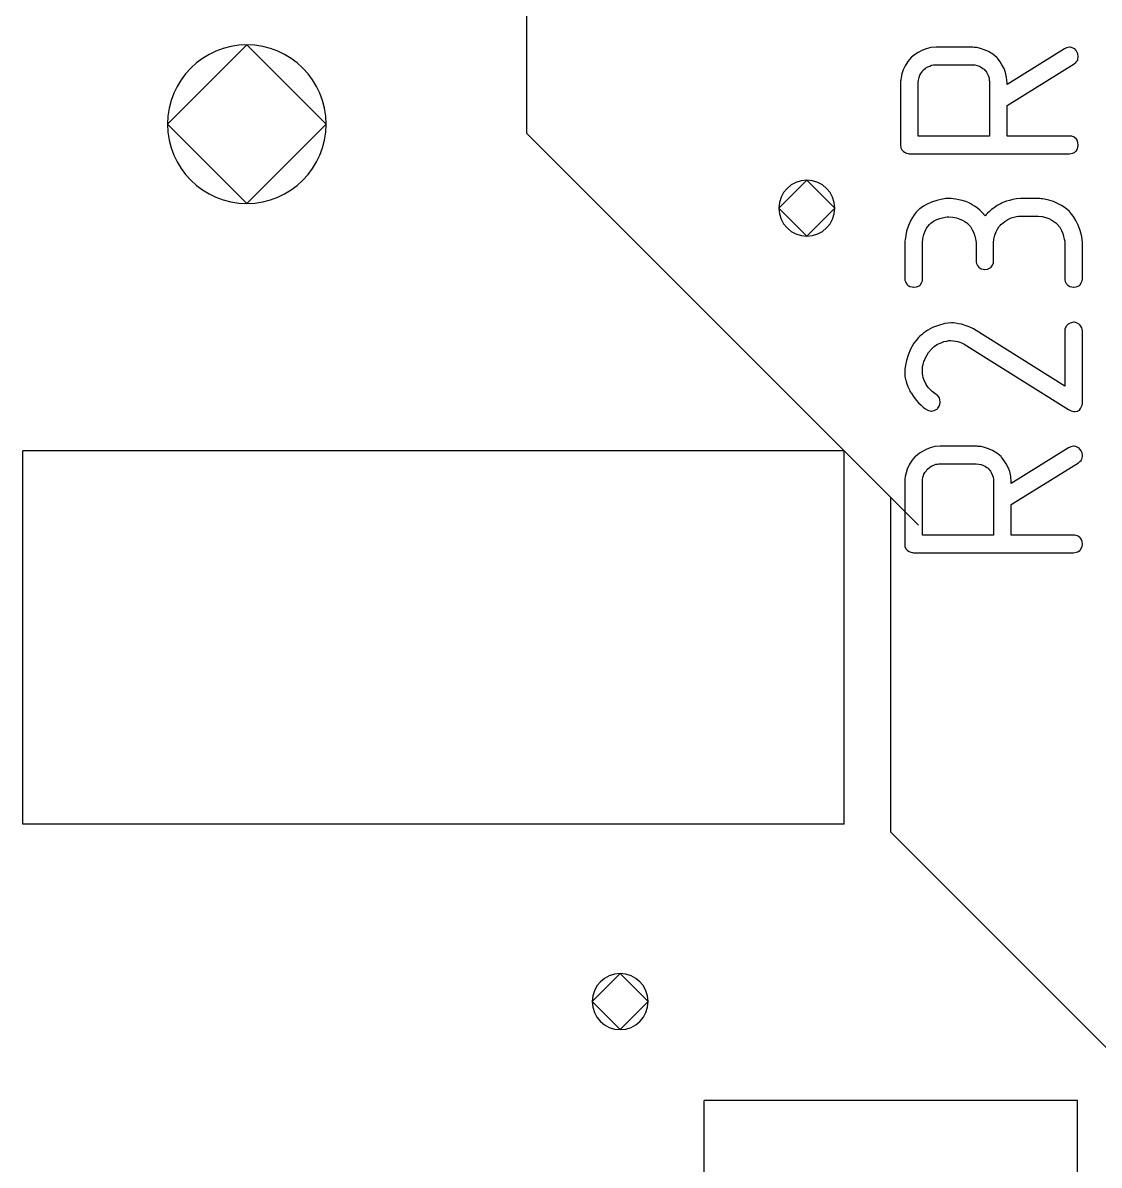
# Model space of a CAD drawing. Header units: inches. Extents: x 0 to 594, y -420 to 0.
# Drawn here: x 172.86 to 178.63, y -87.41 to -81.29 of the extents above; entities that cross this region are included whole.
import ezdxf

# ---------------------------------------------------------------- set-up
doc = ezdxf.new("R2010")
doc.units = ezdxf.units.IN
doc.header["$MEASUREMENT"] = 0

msp = doc.modelspace()

# ---------------------------------------------------------------- linework, layer by layer
at = {"color": 18, "true_color": 0x000000}
for p, q in [((175.5624, -81.7046), (175.5624, -66.2828)), ((174.0624, -81.4078), (173.6374, -81.8328)), ((174.4874, -81.8328), (174.0624, -81.4078)), ((177.6788, -81.4383), (177.6591, -81.4481)), ((177.7014, -81.4284), (177.6788, -81.4383)), ((177.7268, -81.4228), (177.7014, -81.4284)), ((177.755, -81.4199), (177.7268, -81.4228)), ((177.9453, -81.4199), (177.755, -81.4199)), ((177.9467, -81.4199), (177.9453, -81.4199)), ((177.9481, -81.4199), (177.9467, -81.4199)), ((177.9523, -81.4199), (177.9481, -81.4199)), ((177.958, -81.4214), (177.9523, -81.4199)), ((177.9735, -81.4228), (177.958, -81.4214)), ((177.9918, -81.427), (177.9735, -81.4228)), ((178.0129, -81.434), (177.9918, -81.427)), ((178.0355, -81.4439), (178.0129, -81.434)), ((178.4429, -81.4284), (178.1356, -81.6201)), ((178.4542, -81.4242), (178.4429, -81.4284)), ((178.4697, -81.4199), (178.4542, -81.4242)), ((178.4711, -81.4199), (178.4697, -81.4199)), ((178.4725, -81.4199), (178.4711, -81.4199)), ((178.481, -81.4214), (178.4725, -81.4199)), ((178.4922, -81.427), (178.481, -81.4214)), ((178.4979, -81.4298), (178.4922, -81.427)), ((178.5035, -81.4355), (178.4979, -81.4298)), ((178.5049, -81.4383), (178.5035, -81.4355)), ((178.5092, -81.4453), (178.5049, -81.4383)), ((177.6027, -81.4975), (177.5886, -81.52)), ((177.621, -81.4763), (177.6027, -81.4975)), ((177.6239, -81.4735), (177.621, -81.4763)), ((177.6309, -81.4679), (177.6239, -81.4735)), ((177.6436, -81.458), (177.6309, -81.4679)), ((177.6591, -81.4481), (177.6436, -81.458)), ((178.058, -81.458), (178.0355, -81.4439)), ((178.0806, -81.4763), (178.058, -81.458)), ((178.0834, -81.4792), (178.0806, -81.4763)), ((178.0891, -81.4862), (178.0834, -81.4792)), ((178.0975, -81.4989), (178.0891, -81.4862)), ((178.1074, -81.5144), (178.0975, -81.4989)), ((178.4951, -81.5088), (178.5035, -81.5017)), ((178.5035, -81.5017), (178.5092, -81.4961)), ((178.5148, -81.4566), (178.5092, -81.4453)), ((178.5092, -81.4961), (178.512, -81.4918)), ((178.512, -81.4918), (178.5134, -81.4904)), ((178.5134, -81.4904), (178.5148, -81.4834)), ((178.5162, -81.4707), (178.5148, -81.4566)), ((178.5148, -81.4834), (178.5162, -81.4763)), ((178.5162, -81.4763), (178.5162, -81.4707)), ((177.5717, -81.5637), (177.5675, -81.5821)), ((177.5788, -81.5426), (177.5717, -81.5637)), ((177.5886, -81.52), (177.5788, -81.5426)), ((177.6676, -81.5708), (177.6732, -81.5609)), ((177.6732, -81.5609), (177.6788, -81.5539)), ((177.6788, -81.5539), (177.6831, -81.5468)), ((177.6831, -81.5468), (177.6859, -81.544)), ((177.6859, -81.544), (177.6873, -81.5426)), ((177.6873, -81.5426), (177.6986, -81.5327)), ((177.6986, -81.5327), (177.7099, -81.5257)), ((177.7099, -81.5257), (177.7211, -81.5214)), ((177.7211, -81.5214), (177.731, -81.5172)), ((177.731, -81.5172), (177.7409, -81.5158)), ((177.7409, -81.5158), (177.7479, -81.5144)), ((177.7479, -81.5144), (177.7536, -81.5144)), ((177.7536, -81.5144), (177.755, -81.5144)), ((177.755, -81.5144), (177.9467, -81.5144)), ((177.9467, -81.5144), (177.9622, -81.5158)), ((177.9622, -81.5158), (177.9749, -81.5186)), ((177.9749, -81.5186), (177.9876, -81.5229)), ((177.9876, -81.5229), (177.9974, -81.5285)), ((177.9974, -81.5285), (178.0045, -81.5341)), ((178.0045, -81.5341), (178.0115, -81.5384)), ((178.0115, -81.5384), (178.0143, -81.5412)), ((178.0143, -81.5412), (178.0158, -81.5426)), ((178.0158, -81.5426), (178.0242, -81.5539)), ((178.0242, -81.5539), (178.0299, -81.5651)), ((178.0299, -81.5651), (178.0355, -81.5764)), ((178.1187, -81.5341), (178.1074, -81.5144)), ((178.1271, -81.5567), (178.1187, -81.5341)), ((178.1328, -81.5835), (178.1271, -81.5567)), ((178.1356, -81.7329), (178.4951, -81.5088)), ((177.5661, -81.5976), (177.5647, -81.6032)), ((177.5647, -81.6032), (177.5647, -81.9444)), ((177.5647, -81.6032), (177.5647, -81.6032)), ((177.5675, -81.5821), (177.5661, -81.5976)), ((177.6591, -81.6103), (177.6605, -81.5962)), ((177.6591, -81.8964), (177.6591, -81.6103)), ((177.6605, -81.5962), (177.6633, -81.5821)), ((177.6605, -81.5962), (177.6605, -81.5962)), ((177.6633, -81.5821), (177.6676, -81.5708)), ((178.0355, -81.5764), (178.0383, -81.5863)), ((178.0383, -81.5863), (178.0397, -81.5962)), ((178.0397, -81.5962), (178.0411, -81.6032)), ((178.0411, -81.6032), (178.0411, -81.8964)), ((178.1356, -81.6117), (178.1328, -81.5835)), ((178.1356, -81.6201), (178.1356, -81.6117)), ((175.5624, -81.8828), (175.5624, -81.7046)), ((178.1356, -81.8964), (178.1356, -81.7329)), ((173.6374, -81.8328), (174.0624, -82.2578)), ((174.0624, -82.2578), (174.4874, -81.8328)), ((177.6603, -83.9806), (175.5624, -81.8827)), ((178.0411, -81.8964), (177.6591, -81.8964)), ((178.4697, -81.8964), (178.1356, -81.8964)), ((178.4711, -81.8964), (178.4697, -81.8964)), ((178.4739, -81.8964), (178.4711, -81.8964)), ((178.4824, -81.8978), (178.4739, -81.8964)), ((178.4936, -81.9021), (178.4824, -81.8978)), ((178.5049, -81.9105), (178.4936, -81.9021)), ((178.5063, -81.9133), (178.5049, -81.9105)), ((178.5106, -81.919), (178.5063, -81.9133)), ((178.5148, -81.9303), (178.5106, -81.919)), ((178.5162, -81.9444), (178.5148, -81.9303)), ((177.5647, -81.9444), (177.5661, -81.9599)), ((177.5661, -81.9599), (177.5717, -81.9711)), ((177.5717, -81.9711), (177.5802, -81.9796)), ((177.5802, -81.9796), (177.5886, -81.9852)), ((177.5886, -81.9852), (177.5971, -81.9881)), ((177.5971, -81.9881), (177.6055, -81.9895)), ((177.6055, -81.9895), (177.6112, -81.9909)), ((177.6112, -81.9909), (177.6126, -81.9909)), ((177.6126, -81.9909), (178.4697, -81.9909)), ((178.4697, -81.9909), (178.4852, -81.9881)), ((178.4852, -81.9881), (178.4965, -81.9838)), ((178.4965, -81.9838), (178.5021, -81.9796)), ((178.5021, -81.9796), (178.5049, -81.9768)), ((178.5049, -81.9768), (178.512, -81.9655)), ((178.512, -81.9655), (178.5148, -81.9556)), ((178.5148, -81.9556), (178.5162, -81.9472)), ((178.5162, -81.9472), (178.5162, -81.9444)), ((177.0624, -82.1328), (176.9124, -82.2828)), ((177.2124, -82.2828), (177.0624, -82.1328)), ((177.7896, -82.2337), (177.7586, -82.2408)), ((177.8066, -82.2309), (177.7896, -82.2337)), ((177.8249, -82.2309), (177.8066, -82.2309)), ((177.8277, -82.2309), (177.8249, -82.2309)), ((177.8348, -82.2309), (177.8277, -82.2309)), ((177.846, -82.2323), (177.8348, -82.2309)), ((177.8601, -82.2337), (177.846, -82.2323)), ((177.877, -82.2379), (177.8601, -82.2337)), ((177.894, -82.2422), (177.877, -82.2379)), ((178.166, -82.2365), (178.1477, -82.2408)), ((178.1858, -82.2323), (178.166, -82.2365)), ((178.2069, -82.2309), (178.1858, -82.2323)), ((178.3014, -82.2309), (178.2069, -82.2309)), ((178.3028, -82.2309), (178.3014, -82.2309)), ((178.3056, -82.2309), (178.3028, -82.2309)), ((178.3112, -82.2309), (178.3056, -82.2309)), ((178.3183, -82.2323), (178.3112, -82.2309)), ((178.3253, -82.2323), (178.3183, -82.2323)), ((178.3352, -82.2351), (178.3253, -82.2323)), ((178.3592, -82.2393), (178.3352, -82.2351)), ((176.9124, -82.2828), (177.0624, -82.4328)), ((177.0624, -82.4328), (177.2124, -82.2828)), ((177.6614, -82.2915), (177.6487, -82.3042)), ((177.6628, -82.2901), (177.6614, -82.2915)), ((177.6642, -82.2887), (177.6628, -82.2901)), ((177.6684, -82.2859), (177.6642, -82.2887)), ((177.6741, -82.2816), (177.6684, -82.2859)), ((177.6881, -82.2718), (177.6741, -82.2816)), ((177.7065, -82.2605), (177.6881, -82.2718)), ((177.7304, -82.2506), (177.7065, -82.2605)), ((177.7586, -82.2408), (177.7304, -82.2506)), ((177.9137, -82.2478), (177.894, -82.2422)), ((177.932, -82.2549), (177.9137, -82.2478)), ((177.9334, -82.2563), (177.932, -82.2549)), ((177.9405, -82.2591), (177.9334, -82.2563)), ((177.9489, -82.2647), (177.9405, -82.2591)), ((177.9602, -82.2718), (177.9489, -82.2647)), ((177.9743, -82.2816), (177.9602, -82.2718)), ((177.9884, -82.2929), (177.9743, -82.2816)), ((178.0039, -82.307), (177.9884, -82.2929)), ((178.0519, -82.2901), (178.0406, -82.3014)), ((178.0659, -82.2802), (178.0519, -82.2901)), ((178.0815, -82.269), (178.0659, -82.2802)), ((178.0998, -82.2591), (178.0815, -82.269)), ((178.1026, -82.2577), (178.0998, -82.2591)), ((178.1082, -82.2549), (178.1026, -82.2577)), ((178.1181, -82.2506), (178.1082, -82.2549)), ((178.1322, -82.245), (178.1181, -82.2506)), ((178.1477, -82.2408), (178.1322, -82.245)), ((178.3845, -82.2478), (178.3592, -82.2393)), ((178.4127, -82.2605), (178.3845, -82.2478)), ((178.4268, -82.269), (178.4127, -82.2605)), ((178.4409, -82.2774), (178.4268, -82.269)), ((178.455, -82.2887), (178.4409, -82.2774)), ((178.4691, -82.3014), (178.455, -82.2887)), ((177.6191, -82.3465), (177.6064, -82.3761)), ((177.6275, -82.3324), (177.6191, -82.3465)), ((177.6374, -82.3183), (177.6275, -82.3324)), ((177.6487, -82.3042), (177.6374, -82.3183)), ((177.7262, -82.3634), (177.7417, -82.3521)), ((177.7417, -82.3521), (177.7586, -82.3437)), ((177.7586, -82.3437), (177.7741, -82.338)), ((177.7741, -82.338), (177.7896, -82.3338)), ((177.7896, -82.3338), (177.8037, -82.331)), ((177.8037, -82.331), (177.8136, -82.3296)), ((177.8136, -82.3296), (177.8207, -82.3296)), ((177.8207, -82.3296), (177.8235, -82.3296)), ((177.8235, -82.3296), (177.8446, -82.331)), ((177.8446, -82.331), (177.8644, -82.3352)), ((177.8644, -82.3352), (177.8813, -82.3408)), ((177.8813, -82.3408), (177.8954, -82.3465)), ((177.8954, -82.3465), (177.9081, -82.3535)), ((177.9081, -82.3535), (177.9165, -82.3592)), ((177.9165, -82.3592), (177.9222, -82.3634)), ((178.018, -82.3239), (178.0039, -82.307)), ((178.0194, -82.3225), (178.018, -82.3239)), ((178.0237, -82.3169), (178.0194, -82.3225)), ((178.0307, -82.3098), (178.0237, -82.3169)), ((178.0406, -82.3014), (178.0307, -82.3098)), ((178.1054, -82.3676), (178.1223, -82.3535)), ((178.1223, -82.3535), (178.1393, -82.3437)), ((178.1393, -82.3437), (178.1562, -82.3352)), ((178.1562, -82.3352), (178.1717, -82.331)), ((178.1717, -82.331), (178.1858, -82.3282)), ((178.1858, -82.3282), (178.1971, -82.3253)), ((178.1971, -82.3253), (178.2041, -82.3253)), ((178.2041, -82.3253), (178.2069, -82.3253)), ((178.2069, -82.3253), (178.3014, -82.3253)), ((178.3014, -82.3253), (178.3225, -82.3267)), ((178.3225, -82.3267), (178.3422, -82.3324)), ((178.3422, -82.3324), (178.3592, -82.338)), ((178.3592, -82.338), (178.3747, -82.3465)), ((178.3747, -82.3465), (178.386, -82.3535)), ((178.386, -82.3535), (178.3958, -82.3606)), ((178.3958, -82.3606), (178.4015, -82.3662)), ((178.4705, -82.3028), (178.4691, -82.3014)), ((178.4719, -82.3042), (178.4705, -82.3028)), ((178.4748, -82.3084), (178.4719, -82.3042)), ((178.4804, -82.3141), (178.4748, -82.3084)), ((178.4903, -82.3282), (178.4804, -82.3141)), ((178.503, -82.3493), (178.4903, -82.3282)), ((178.5156, -82.3733), (178.503, -82.3493)), ((177.5965, -82.4057), (177.5923, -82.4297)), ((177.6064, -82.3761), (177.5965, -82.4057)), ((177.6896, -82.424), (177.6966, -82.4057)), ((177.6966, -82.4057), (177.7037, -82.3902)), ((177.7037, -82.3902), (177.7121, -82.3789)), ((177.7121, -82.3789), (177.7192, -82.3704)), ((177.7192, -82.3704), (177.7248, -82.3648)), ((177.7248, -82.3648), (177.7262, -82.3634)), ((177.9222, -82.3634), (177.9236, -82.3648)), ((177.9236, -82.3648), (177.9391, -82.3803)), ((177.9391, -82.3803), (177.9489, -82.3986)), ((177.9489, -82.3986), (177.9574, -82.4156)), ((177.9574, -82.4156), (177.963, -82.4325)), ((178.0702, -82.4282), (178.0758, -82.4099)), ((178.0758, -82.4099), (178.0843, -82.3958)), ((178.0843, -82.3958), (178.0913, -82.3831)), ((178.0913, -82.3831), (178.0984, -82.3747)), ((178.0984, -82.3747), (178.104, -82.369)), ((178.104, -82.369), (178.1054, -82.3676)), ((178.4015, -82.3662), (178.4029, -82.3676)), ((178.4029, -82.3676), (178.417, -82.3845)), ((178.417, -82.3845), (178.4268, -82.4015)), ((178.4268, -82.4015), (178.4339, -82.4184)), ((178.4339, -82.4184), (178.4381, -82.4339)), ((178.5269, -82.4015), (178.5156, -82.3733)), ((178.5354, -82.4339), (178.5269, -82.4015)), ((177.5895, -82.4508), (177.5881, -82.4579)), ((177.5881, -82.4579), (177.5881, -82.6679)), ((177.5881, -82.4579), (177.5881, -82.4579)), ((177.5909, -82.4409), (177.5895, -82.4508)), ((177.5923, -82.4297), (177.5909, -82.4409)), ((177.6825, -82.4691), (177.6839, -82.4452)), ((177.6825, -82.6623), (177.6825, -82.4691)), ((177.6839, -82.4452), (177.6896, -82.424)), ((177.963, -82.4325), (177.9659, -82.4466)), ((177.9659, -82.4466), (177.9673, -82.4579)), ((177.9673, -82.4579), (177.9687, -82.4663)), ((177.9687, -82.4663), (177.9687, -82.572)), ((178.0631, -82.4691), (178.0645, -82.448)), ((178.0631, -82.5678), (178.0631, -82.4691)), ((178.0645, -82.448), (178.0702, -82.4282)), ((178.4381, -82.4339), (178.4409, -82.448)), ((178.4409, -82.448), (178.4437, -82.4593)), ((178.4437, -82.4593), (178.4437, -82.6679)), ((178.5368, -82.4508), (178.5354, -82.4339)), ((178.5382, -82.4691), (178.5368, -82.4508)), ((178.5382, -82.6623), (178.5382, -82.4691)), ((177.9687, -82.572), (177.9715, -82.5791)), ((177.9715, -82.5791), (177.9771, -82.5904)), ((177.9771, -82.5904), (177.9828, -82.5974)), ((177.9828, -82.5974), (177.9842, -82.6002)), ((177.9842, -82.6002), (177.9856, -82.6002)), ((177.9856, -82.6002), (177.9969, -82.6073)), ((178.0293, -82.6101), (178.0406, -82.6045)), ((178.0406, -82.6045), (178.0476, -82.6002)), ((178.0476, -82.6002), (178.049, -82.5988)), ((178.049, -82.5988), (178.0504, -82.5988)), ((178.0504, -82.5988), (178.0575, -82.5875)), ((178.0575, -82.5875), (178.0617, -82.5763)), ((178.0617, -82.5763), (178.0631, -82.5678)), ((177.6811, -82.6721), (177.6825, -82.6623)), ((177.9969, -82.6073), (178.0067, -82.6101)), ((178.0067, -82.6101), (178.0138, -82.6115)), ((178.0138, -82.6115), (178.0152, -82.6115)), ((178.0152, -82.6115), (178.0166, -82.6115)), ((178.0166, -82.6115), (178.0293, -82.6101)), ((178.5368, -82.6721), (178.5382, -82.6623)), ((177.5881, -82.6679), (177.5909, -82.6749)), ((177.5909, -82.6749), (177.5951, -82.6848)), ((177.5951, -82.6848), (177.6007, -82.6919)), ((177.6007, -82.6919), (177.6022, -82.6947)), ((177.6022, -82.6947), (177.6036, -82.6947)), ((177.6036, -82.6947), (177.6148, -82.7017)), ((177.6148, -82.7017), (177.6261, -82.7045)), ((177.6261, -82.7045), (177.6332, -82.706)), ((177.6332, -82.706), (177.6346, -82.706)), ((177.6346, -82.706), (177.636, -82.706)), ((177.636, -82.706), (177.6501, -82.7045)), ((177.6501, -82.7045), (177.66, -82.7003)), ((177.66, -82.7003), (177.667, -82.6961)), ((177.667, -82.6961), (177.6698, -82.6947)), ((177.6698, -82.6947), (177.6769, -82.6834)), ((177.6769, -82.6834), (177.6811, -82.6721)), ((178.4437, -82.6679), (178.4466, -82.6749)), ((178.4466, -82.6749), (178.4522, -82.6862)), ((178.4522, -82.6862), (178.4578, -82.6919)), ((178.4578, -82.6919), (178.4593, -82.6947)), ((178.4593, -82.6947), (178.4607, -82.6947)), ((178.4607, -82.6947), (178.4719, -82.7017)), ((178.4719, -82.7017), (178.4818, -82.7045)), ((178.4818, -82.7045), (178.4889, -82.706)), ((178.4889, -82.706), (178.4903, -82.706)), ((178.4903, -82.706), (178.4917, -82.706)), ((178.4917, -82.706), (178.5044, -82.7045)), ((178.5044, -82.7045), (178.5156, -82.7003)), ((178.5156, -82.7003), (178.5227, -82.6961)), ((178.5227, -82.6961), (178.5241, -82.6947)), ((178.5241, -82.6947), (178.5255, -82.6947)), ((178.5255, -82.6947), (178.5326, -82.6834)), ((178.5326, -82.6834), (178.5368, -82.6721)), ((177.7671, -82.9104), (177.7361, -82.9216)), ((177.8009, -82.9005), (177.7671, -82.9104)), ((177.8193, -82.8991), (177.8009, -82.9005)), ((177.8376, -82.8977), (177.8193, -82.8991)), ((177.8404, -82.8977), (177.8376, -82.8977)), ((177.8474, -82.8977), (177.8404, -82.8977)), ((177.8587, -82.8991), (177.8474, -82.8977)), ((177.8742, -82.9019), (177.8587, -82.8991)), ((177.8911, -82.9047), (177.8742, -82.9019)), ((177.9109, -82.9104), (177.8911, -82.9047)), ((177.932, -82.9188), (177.9109, -82.9104)), ((178.4593, -82.9075), (178.4536, -82.9132)), ((178.4621, -82.9047), (178.4593, -82.9075)), ((178.4691, -82.9005), (178.4621, -82.9047)), ((178.479, -82.8963), (178.4691, -82.9005)), ((178.4917, -82.8934), (178.479, -82.8963)), ((178.4945, -82.8934), (178.4917, -82.8934)), ((178.5015, -82.8949), (178.4945, -82.8934)), ((178.5114, -82.8991), (178.5015, -82.8949)), ((178.5227, -82.9061), (178.5114, -82.8991)), ((178.5255, -82.9075), (178.5227, -82.9061)), ((178.5297, -82.9146), (178.5255, -82.9075)), ((177.6642, -82.9724), (177.6628, -82.9738)), ((177.6684, -82.9682), (177.6642, -82.9724)), ((177.6741, -82.9625), (177.6684, -82.9682)), ((177.6811, -82.9569), (177.6741, -82.9625)), ((177.6896, -82.9512), (177.6811, -82.9569)), ((177.7107, -82.9357), (177.6896, -82.9512)), ((177.7361, -82.9216), (177.7107, -82.9357)), ((177.9546, -82.9287), (177.932, -82.9188)), ((178.4437, -83.236), (177.9546, -82.9287)), ((178.4452, -82.9287), (178.4437, -82.9371)), ((178.4437, -82.9371), (178.4437, -83.236)), ((178.4508, -82.9174), (178.4452, -82.9287)), ((178.4536, -82.9132), (178.4508, -82.9174)), ((178.5354, -82.9245), (178.5297, -82.9146)), ((178.5368, -82.9315), (178.5354, -82.9245)), ((178.5382, -82.94), (178.5368, -82.9315)), ((178.5382, -83.329), (178.5382, -82.94)), ((177.6261, -83.0217), (177.6177, -83.0372)), ((177.636, -83.0062), (177.6261, -83.0217)), ((177.6487, -82.9907), (177.636, -83.0062)), ((177.6614, -82.9752), (177.6487, -82.9907)), ((177.6628, -82.9738), (177.6614, -82.9752)), ((177.7276, -83.0401), (177.7445, -83.0245)), ((177.7445, -83.0245), (177.7629, -83.0119)), ((177.7629, -83.0119), (177.7812, -83.0034)), ((177.7812, -83.0034), (177.7967, -82.9978)), ((177.7967, -82.9978), (177.8122, -82.9949)), ((177.8122, -82.9949), (177.8235, -82.9921)), ((177.8235, -82.9921), (177.8305, -82.9921)), ((177.8305, -82.9921), (177.8319, -82.9921)), ((177.8319, -82.9921), (177.8333, -82.9921)), ((177.8333, -82.9921), (177.846, -82.9935)), ((177.846, -82.9935), (177.8587, -82.9949)), ((177.8587, -82.9949), (177.8714, -82.9978)), ((177.8714, -82.9978), (177.8813, -83.0006)), ((177.8813, -83.0006), (177.8911, -83.0048)), ((177.8911, -83.0048), (177.8982, -83.0076)), ((177.8982, -83.0076), (177.9038, -83.009)), ((177.9038, -83.009), (177.9052, -83.0105)), ((177.9052, -83.0105), (178.4649, -83.3615)), ((177.605, -83.0697), (177.5965, -83.0993)), ((177.6177, -83.0372), (177.605, -83.0697)), ((177.6924, -83.0979), (177.6938, -83.0936)), ((177.6938, -83.0922), (177.7051, -83.0711)), ((177.6938, -83.0936), (177.6938, -83.0922)), ((177.7051, -83.0711), (177.7149, -83.0556)), ((177.7149, -83.0556), (177.7206, -83.0485)), ((177.7206, -83.0485), (177.7234, -83.0443)), ((177.7234, -83.0443), (177.7262, -83.0415)), ((177.7262, -83.0415), (177.7276, -83.0401)), ((177.5881, -83.1458), (177.5867, -83.1528)), ((177.5867, -83.1528), (177.5867, -83.1641)), ((177.5867, -83.1528), (177.5867, -83.1528)), ((177.5895, -83.1359), (177.5881, -83.1458)), ((177.5909, -83.1246), (177.5895, -83.1359)), ((177.5965, -83.0993), (177.5909, -83.1246)), ((177.6811, -83.1571), (177.6825, -83.1317)), ((177.6825, -83.1317), (177.6853, -83.1204)), ((177.6853, -83.1204), (177.6867, -83.112)), ((177.6867, -83.112), (177.6896, -83.1035)), ((177.6896, -83.1035), (177.6924, -83.0979)), ((177.5867, -83.1641), (177.5881, -83.1824)), ((177.5881, -83.1824), (177.5909, -83.2008)), ((177.5909, -83.2008), (177.5937, -83.2078)), ((177.5937, -83.2078), (177.5951, -83.2134)), ((177.5951, -83.2134), (177.5965, -83.2163)), ((177.5965, -83.2163), (177.5965, -83.2177)), ((177.6811, -83.1627), (177.6811, -83.1571)), ((177.6825, -83.1697), (177.6811, -83.1627)), ((177.6839, -83.1782), (177.6825, -83.1697)), ((177.6853, -83.1895), (177.6839, -83.1782)), ((177.6896, -83.2008), (177.6853, -83.1895)), ((177.6938, -83.2134), (177.6896, -83.2008)), ((177.7008, -83.2261), (177.6938, -83.2134)), ((177.5965, -83.2177), (177.6036, -83.2374)), ((177.6036, -83.2374), (177.612, -83.2557)), ((177.612, -83.2557), (177.6148, -83.2628)), ((177.6148, -83.2628), (177.6177, -83.2684)), ((177.6177, -83.2684), (177.6191, -83.2712)), ((177.6191, -83.2712), (177.6205, -83.2727)), ((177.6205, -83.2727), (177.6332, -83.2924)), ((177.7022, -83.2275), (177.7008, -83.2261)), ((177.7051, -83.2318), (177.7022, -83.2275)), ((177.7093, -83.2374), (177.7051, -83.2318)), ((177.7149, -83.2459), (177.7093, -83.2374)), ((177.7234, -83.2543), (177.7149, -83.2459)), ((177.7333, -83.2642), (177.7234, -83.2543)), ((177.7558, -83.2811), (177.7333, -83.2642)), ((177.6332, -83.2924), (177.6473, -83.3107)), ((177.6473, -83.3107), (177.6614, -83.3248)), ((177.6614, -83.3248), (177.6741, -83.3375)), ((177.6741, -83.3375), (177.6853, -83.3488)), ((177.7572, -83.2825), (177.7558, -83.2811)), ((177.7615, -83.2853), (177.7572, -83.2825)), ((177.7671, -83.291), (177.7615, -83.2853)), ((177.7727, -83.2994), (177.7671, -83.291)), ((177.7713, -83.3431), (177.7756, -83.3319)), ((177.777, -83.3206), (177.7727, -83.2994)), ((177.7756, -83.3319), (177.777, -83.3234)), ((177.777, -83.3234), (177.777, -83.3206)), ((178.534, -83.346), (178.5368, -83.3375)), ((178.5368, -83.3375), (178.5382, -83.329)), ((177.6853, -83.3488), (177.6952, -83.3558)), ((177.6952, -83.3558), (177.7008, -83.3601)), ((177.7008, -83.3601), (177.7037, -83.3615)), ((177.7037, -83.3615), (177.7149, -83.3657)), ((177.7149, -83.3657), (177.7234, -83.3685)), ((177.7234, -83.3685), (177.729, -83.3699)), ((177.729, -83.3699), (177.7304, -83.3699)), ((177.7304, -83.3699), (177.7375, -83.3685)), ((177.7375, -83.3685), (177.7445, -83.3671)), ((177.7445, -83.3671), (177.7544, -83.3615)), ((177.7544, -83.3615), (177.7615, -83.3572)), ((177.7615, -83.3572), (177.7643, -83.3544)), ((177.7643, -83.3544), (177.7713, -83.3431)), ((178.4649, -83.3615), (178.479, -83.3685)), ((178.479, -83.3685), (178.4903, -83.3713)), ((178.4903, -83.3713), (178.4973, -83.3727)), ((178.4973, -83.3727), (178.5001, -83.3727)), ((178.5001, -83.3727), (178.5128, -83.3699)), ((178.5128, -83.3699), (178.5227, -83.3643)), ((178.5227, -83.3643), (178.5283, -83.3558)), ((178.5283, -83.3558), (178.534, -83.346)), ((172.8624, -85.5828), (172.8624, -83.5828)), ((177.2624, -83.5828), (172.8624, -83.5828)), ((177.2624, -85.5828), (177.2624, -83.5828)), ((177.7008, -83.5757), (177.6811, -83.5856)), ((177.7234, -83.5659), (177.7008, -83.5757)), ((177.7488, -83.5602), (177.7234, -83.5659)), ((177.777, -83.5574), (177.7488, -83.5602)), ((177.9673, -83.5574), (177.777, -83.5574)), ((177.9687, -83.5574), (177.9673, -83.5574)), ((177.9701, -83.5574), (177.9687, -83.5574)), ((177.9743, -83.5574), (177.9701, -83.5574)), ((177.98, -83.5588), (177.9743, -83.5574)), ((177.9955, -83.5602), (177.98, -83.5588)), ((178.0138, -83.5645), (177.9955, -83.5602)), ((178.0349, -83.5715), (178.0138, -83.5645)), ((178.0575, -83.5814), (178.0349, -83.5715)), ((178.08, -83.5955), (178.0575, -83.5814)), ((178.4649, -83.5659), (178.1576, -83.7576)), ((178.4762, -83.5616), (178.4649, -83.5659)), ((178.4917, -83.5574), (178.4762, -83.5616)), ((178.4931, -83.5574), (178.4917, -83.5574)), ((178.4945, -83.5574), (178.4931, -83.5574)), ((178.503, -83.5588), (178.4945, -83.5574)), ((178.5142, -83.5645), (178.503, -83.5588)), ((178.5199, -83.5673), (178.5142, -83.5645)), ((178.5255, -83.5729), (178.5199, -83.5673)), ((178.5269, -83.5757), (178.5255, -83.5729)), ((178.5311, -83.5828), (178.5269, -83.5757)), ((178.5368, -83.5941), (178.5311, -83.5828)), ((177.6247, -83.6349), (177.6106, -83.6575)), ((177.643, -83.6138), (177.6247, -83.6349)), ((177.6459, -83.611), (177.643, -83.6138)), ((177.6529, -83.6053), (177.6459, -83.611)), ((177.6656, -83.5955), (177.6529, -83.6053)), ((177.6811, -83.5856), (177.6656, -83.5955)), ((178.1026, -83.6138), (178.08, -83.5955)), ((178.1054, -83.6166), (178.1026, -83.6138)), ((178.1111, -83.6237), (178.1054, -83.6166)), ((178.1195, -83.6363), (178.1111, -83.6237)), ((178.1294, -83.6519), (178.1195, -83.6363)), ((178.5171, -83.6462), (178.5255, -83.6392)), ((178.5255, -83.6392), (178.5311, -83.6335)), ((178.5311, -83.6335), (178.534, -83.6293)), ((178.534, -83.6293), (178.5354, -83.6279)), ((178.5354, -83.6279), (178.5368, -83.6208)), ((178.5382, -83.6082), (178.5368, -83.5941)), ((178.5368, -83.6208), (178.5382, -83.6138)), ((178.5382, -83.6138), (178.5382, -83.6082)), ((177.5937, -83.7012), (177.5895, -83.7195)), ((177.6007, -83.6801), (177.5937, -83.7012)), ((177.6106, -83.6575), (177.6007, -83.6801)), ((177.6896, -83.7082), (177.6952, -83.6984)), ((177.6952, -83.6984), (177.7008, -83.6913)), ((177.7008, -83.6913), (177.7051, -83.6843)), ((177.7051, -83.6843), (177.7079, -83.6815)), ((177.7079, -83.6815), (177.7093, -83.6801)), ((177.7093, -83.6801), (177.7206, -83.6702)), ((177.7206, -83.6702), (177.7318, -83.6631)), ((177.7318, -83.6631), (177.7431, -83.6589)), ((177.7431, -83.6589), (177.753, -83.6547)), ((177.753, -83.6547), (177.7629, -83.6533)), ((177.7629, -83.6533), (177.7699, -83.6519)), ((177.7699, -83.6519), (177.7756, -83.6519)), ((177.7756, -83.6519), (177.777, -83.6519)), ((177.777, -83.6519), (177.9687, -83.6519)), ((177.9687, -83.6519), (177.9842, -83.6533)), ((177.9842, -83.6533), (177.9969, -83.6561)), ((177.9969, -83.6561), (178.0096, -83.6603)), ((178.0096, -83.6603), (178.0194, -83.666)), ((178.0194, -83.666), (178.0265, -83.6716)), ((178.0265, -83.6716), (178.0335, -83.6758)), ((178.0335, -83.6758), (178.0363, -83.6786)), ((178.0363, -83.6786), (178.0378, -83.6801)), ((178.0378, -83.6801), (178.0462, -83.6913)), ((178.0462, -83.6913), (178.0519, -83.7026)), ((178.0519, -83.7026), (178.0575, -83.7139)), ((178.1407, -83.6716), (178.1294, -83.6519)), ((178.1491, -83.6941), (178.1407, -83.6716)), ((178.1548, -83.7209), (178.1491, -83.6941)), ((178.1576, -83.8704), (178.5171, -83.6462)), ((177.5881, -83.735), (177.5867, -83.7407)), ((177.5867, -83.7407), (177.5867, -84.0818)), ((177.5867, -83.7407), (177.5867, -83.7407)), ((177.5895, -83.7195), (177.5881, -83.735)), ((177.6811, -83.7477), (177.6825, -83.7336)), ((177.6811, -84.0339), (177.6811, -83.7477)), ((177.6825, -83.7336), (177.6853, -83.7195)), ((177.6825, -83.7336), (177.6825, -83.7336)), ((177.6853, -83.7195), (177.6896, -83.7082)), ((178.0575, -83.7139), (178.0603, -83.7238)), ((178.0603, -83.7238), (178.0617, -83.7336)), ((178.0617, -83.7336), (178.0631, -83.7407)), ((178.0631, -83.7407), (178.0631, -84.0339)), ((178.1576, -83.7491), (178.1548, -83.7209)), ((178.1576, -83.7576), (178.1576, -83.7491)), ((177.5126, -84.857), (177.5126, -83.8329)), ((178.1576, -84.0339), (178.1576, -83.8704)), ((178.0631, -84.0339), (177.6811, -84.0339)), ((178.4917, -84.0339), (178.1576, -84.0339)), ((178.4931, -84.0339), (178.4917, -84.0339)), ((178.4959, -84.0339), (178.4931, -84.0339)), ((178.5044, -84.0353), (178.4959, -84.0339)), ((178.5156, -84.0395), (178.5044, -84.0353)), ((178.5269, -84.048), (178.5156, -84.0395)), ((178.5283, -84.0508), (178.5269, -84.048)), ((178.5326, -84.0564), (178.5283, -84.0508)), ((178.5368, -84.0677), (178.5326, -84.0564)), ((178.5382, -84.0818), (178.5368, -84.0677)), ((177.5867, -84.0818), (177.5881, -84.0973)), ((177.5881, -84.0973), (177.5937, -84.1086)), ((177.5937, -84.1086), (177.6022, -84.1171)), ((177.6022, -84.1171), (177.6106, -84.1227)), ((177.6106, -84.1227), (177.6191, -84.1255)), ((177.6191, -84.1255), (177.6275, -84.1269)), ((177.6275, -84.1269), (177.6332, -84.1283)), ((177.6332, -84.1283), (177.6346, -84.1283)), ((177.6346, -84.1283), (178.4917, -84.1283)), ((178.4917, -84.1283), (178.5072, -84.1255)), ((178.5072, -84.1255), (178.5185, -84.1213)), ((178.5185, -84.1213), (178.5241, -84.1171)), ((178.5241, -84.1171), (178.5269, -84.1142)), ((178.5269, -84.1142), (178.534, -84.103)), ((178.534, -84.103), (178.5368, -84.0931)), ((178.5368, -84.0931), (178.5382, -84.0846)), ((178.5382, -84.0846), (178.5382, -84.0818)), ((177.5126, -85.6256), (177.5126, -84.5294)), ((177.2624, -85.5828), (172.8624, -85.5828)), ((178.8624, -86.9754), (177.5126, -85.6256)), ((176.0624, -86.3828), (175.9124, -86.5328)), ((176.2124, -86.5328), (176.0624, -86.3828)), ((175.9124, -86.5328), (176.0624, -86.6828)), ((176.0624, -86.6828), (176.2124, -86.5328)), ((178.5126, -87.0631), (176.5126, -87.0631)), ((176.5126, -91.4631), (176.5126, -87.0631)), ((178.5126, -91.4631), (178.5126, -87.0631))]:
    msp.add_line(p, q, dxfattribs=at)
for centre, radius, start, end in [((174.0624, -81.8328), 0.425, 90, 180), ((174.0624, -81.8328), 0.425, 0, 90), ((174.0624, -81.8328), 0.425, 180, 270), ((174.0624, -81.8328), 0.425, 270, 0), ((177.0624, -82.2828), 0.15, 90, 180), ((177.0624, -82.2828), 0.15, 0, 90), ((177.0624, -82.2828), 0.15, 180, 270), ((177.0624, -82.2828), 0.15, 270, 0), ((176.0624, -86.5328), 0.15, 90, 180), ((176.0624, -86.5328), 0.15, 0, 90), ((176.0624, -86.5328), 0.15, 180, 270), ((176.0624, -86.5328), 0.15, 270, 0)]:
    msp.add_arc(centre, radius, start, end, dxfattribs=at)

doc.saveas('drawing.dxf')
